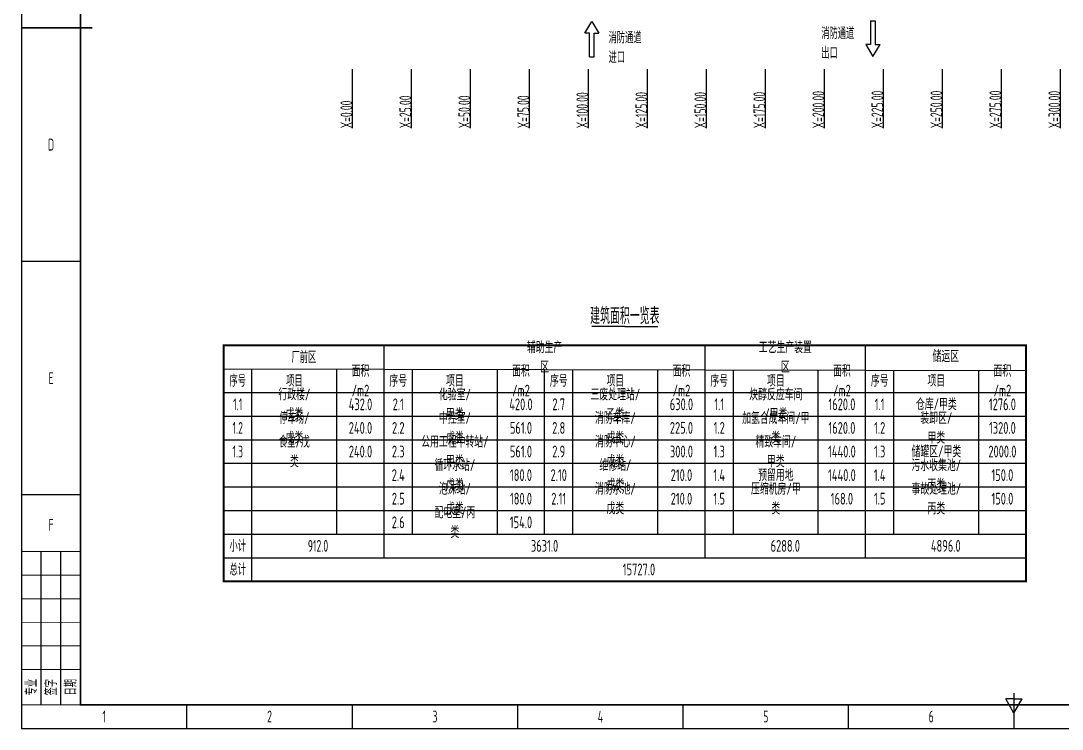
# Model space of a CAD drawing. Header units: millimetres. Extents: x 3176 to 4017, y 1682 to 2277.
# Drawn here: x 3175.8 to 3617, y 1682.4 to 1982.7 of the extents above; entities that cross this region are included whole.
import ezdxf

# ---------------------------------------------------------------- set-up
doc = ezdxf.new("R2010")
doc.units = ezdxf.units.MM
doc.layers.add('0 @ 1', color=7, linetype='Continuous')
for name, color, linetype, lineweight in [('1-图框与标题栏', 7, 'Continuous', 25), ('2-文本', 7, 'Continuous', 25), ('2-文本 @ 1', 7, 'Continuous', 25), ('22-通道标记', 241, 'Continuous', 25), ('25-坐标2', 7, 'Continuous', 25)]:
    doc.layers.add(name, color=color, linetype=linetype, lineweight=lineweight)
doc.styles.add('5mm', font='gbenor.shx', dxfattribs={"width": 0.7, "height": 5, "bigfont": 'gbcbig.shx'})
doc.styles.add('5mm2', font='gbenor.shx', dxfattribs={"width": 0.75, "height": 5, "bigfont": 'gbcbig.shx'})
doc.styles.add('7mm', font='gbenor.shx', dxfattribs={"width": 0.75, "height": 7, "bigfont": 'gbcbig.shx'})

msp = doc.modelspace()

# ---------------------------------------------------------------- linework, layer by layer
at = {"layer": '1-图框与标题栏', "lineweight": 25}
for p, q in [((3176.06, 2276.73), (3176.06, 1682.73)), ((3201.06, 1880.73), (3176.06, 1880.73)), ((3201.06, 1781.73), (3176.06, 1781.73)), ((3184.39, 1692.73), (3184.39, 1757.73)), ((3192.73, 1692.73), (3192.73, 1757.73)), ((3596.56, 1695.25), (3593.1, 1695.25)), ((3596.56, 1689.25), (3593.1, 1695.25)), ((3596.56, 1695.25), (3600.02, 1695.25)), ((3596.56, 1689.25), (3600.02, 1695.25)), ((3246.14, 1682.73), (3246.14, 1692.73)), ((3316.23, 1682.73), (3316.23, 1692.73)), ((3386.31, 1682.73), (3386.31, 1692.73)), ((3456.39, 1682.73), (3456.39, 1692.73)), ((3526.48, 1682.73), (3526.48, 1692.73)), ((3176.06, 1682.73), (4017.06, 1682.73))]:
    msp.add_line(p, q, dxfattribs=at)
at = {"layer": '1-图框与标题栏'}
for p, q in [((3316.19, 1962.17), (3316.19, 1937.17)), ((3341.19, 1962.17), (3341.19, 1937.17)), ((3366.19, 1962.17), (3366.19, 1937.17)), ((3391.19, 1962.17), (3391.19, 1937.17)), ((3416.19, 1962.17), (3416.19, 1937.17)), ((3441.19, 1962.17), (3441.19, 1937.17)), ((3466.19, 1962.17), (3466.19, 1937.17)), ((3491.19, 1962.17), (3491.19, 1937.17)), ((3516.19, 1962.17), (3516.19, 1937.17)), ((3541.19, 1962.17), (3541.19, 1937.17)), ((3566.19, 1962.17), (3566.19, 1937.17)), ((3591.19, 1962.17), (3591.19, 1937.17)), ((3616.19, 1962.17), (3616.19, 1937.17)), ((3431.68, 1853.13), (3417.68, 1853.13)), ((3431.68, 1853.13), (3445.68, 1853.13)), ((3329.68, 1755.13), (3329.68, 1845.13)), ((3465.68, 1755.13), (3465.68, 1845.13)), ((3533.68, 1835.13), (3533.68, 1845.13)), ((3261.68, 1835.13), (3601.68, 1834.51)), ((3273.68, 1745.13), (3273.68, 1835.1)), ((3309.68, 1765.13), (3309.68, 1835.04)), ((3341.68, 1765.13), (3341.68, 1834.98)), ((3377.68, 1765.13), (3377.68, 1834.92)), ((3397.68, 1765.13), (3397.68, 1834.88)), ((3409.68, 1765.13), (3409.68, 1834.86)), ((3445.68, 1765.13), (3445.68, 1834.8)), ((3477.68, 1765.13), (3477.68, 1834.74)), ((3513.68, 1765.13), (3513.68, 1834.67)), ((3533.68, 1755.13), (3533.68, 1835.13)), ((3545.68, 1765.13), (3545.68, 1834.62)), ((3581.68, 1765.13), (3581.68, 1834.55)), ((3261.68, 1825.13), (3601.68, 1825.13)), ((3261.68, 1815.13), (3601.68, 1815.13)), ((3261.68, 1805.13), (3601.68, 1805.13)), ((3261.68, 1795.13), (3601.68, 1795.13)), ((3261.68, 1785.13), (3601.68, 1785.13)), ((3261.68, 1775.13), (3601.68, 1775.13)), ((3261.68, 1765.13), (3601.68, 1765.13)), ((3261.68, 1755.13), (3601.68, 1755.13))]:
    msp.add_line(p, q, dxfattribs=at)
at = {"layer": '1-图框与标题栏', "color": 0, "lineweight": 60, "const_width": 0.8}
msp.add_lwpolyline([(3201.06, 1692.73), (4007.06, 1692.73), (4007.06, 2266.73), (3201.06, 2266.73)], close=True, dxfattribs=at)
at = {"layer": '1-图框与标题栏', "lineweight": 25}
for points, const_width in [([(3176.06, 1979.73), (3206.06, 1979.73)], 0.6), ([(3201.06, 1757.73), (3176.06, 1757.73)], 0.4), ([(3201.06, 1747.73), (3176.06, 1747.73)], 0.4), ([(3201.06, 1737.73), (3176.06, 1737.73)], 0.4), ([(3201.06, 1727.73), (3176.06, 1727.73)], 0.4), ([(3201.06, 1717.73), (3176.06, 1717.73)], 0.4), ([(3201.06, 1707.73), (3176.06, 1707.73)], 0.4), ([(3596.56, 1682.73), (3596.56, 1697.73)], 0.6), ([(3201.06, 1692.73), (3176.06, 1692.73)], 0.4)]:
    msp.add_lwpolyline(points, dxfattribs=dict(at, const_width=const_width))
at = {"layer": '22-通道标记'}
for p, q in [((3414.74, 1977.45), (3417.74, 1982.45)), ((3417.74, 1982.45), (3420.74, 1977.45)), ((3535.82, 1982.64), (3535.82, 1972.64)), ((3535.82, 1982.64), (3537.82, 1982.64)), ((3537.82, 1982.64), (3537.82, 1972.64)), ((3416.74, 1977.45), (3414.74, 1977.45)), ((3416.74, 1967.45), (3416.74, 1977.45)), ((3418.74, 1967.45), (3418.74, 1977.45)), ((3418.74, 1977.45), (3420.74, 1977.45)), ((3535.82, 1972.64), (3533.82, 1972.64)), ((3533.82, 1972.64), (3536.82, 1967.64)), ((3536.82, 1967.64), (3539.82, 1972.64)), ((3537.82, 1972.64), (3539.82, 1972.64)), ((3416.74, 1967.45), (3418.74, 1967.45))]:
    msp.add_line(p, q, dxfattribs=at)
at = {"layer": '25-坐标2'}
for points, const_width in [([(3261.68, 1845.33), (3261.28, 1845.33)], 0.4), ([(3261.68, 1845.13), (3601.68, 1845.13)], 0.8), ([(3601.68, 1845.13), (3601.68, 1745.13), (3261.68, 1745.13), (3261.68, 1845.13)], 0.8), ([(3602.08, 1845.33), (3601.68, 1845.33)], 0.4)]:
    msp.add_lwpolyline(points, dxfattribs=dict(at, const_width=const_width))

# ---------------------------------------------------------------- texts
at = {"layer": '0 @ 1', "insert": (3611.19, 1937.17), "char_height": 5, "attachment_point": 1, "rotation": 90, "style": '5mm'}
msp.add_mtext_dynamic_manual_height_columns('X=300.00', width=41.7556, gutter_width=12.5, heights=[0], dxfattribs=at)
at = {"layer": '2-文本', "char_height": 5, "width": 70.0833, "attachment_point": 5, "style": '5mm'}
for s, insert in [('{\\Fgbenor,gbcbig|c0;D}', (3188.56, 1930.23)), ('{\\Fgbenor,gbcbig|c0;E}', (3188.56, 1831.23)), ('{\\Fgbenor,gbcbig|c0;F}', (3188.56, 1769.03)), ('1', (3211.1, 1687.79)), ('2', (3281.18, 1687.79)), ('3', (3351.27, 1687.79)), ('4', (3421.35, 1687.79)), ('5', (3491.43, 1687.79)), ('6', (3561.52, 1687.79))]:
    msp.add_mtext(s, dxfattribs=dict(at, insert=insert))
at = {"layer": '2-文本', "char_height": 5, "width": 20, "attachment_point": 5, "rotation": 90, "style": '5mm'}
for s, insert in [('{\\Fgbenor,gbcbig|c134;专业}', (3180.23, 1700.23)), ('签字', (3188.56, 1700.23)), ('日期', (3196.89, 1700.23))]:
    msp.add_mtext(s, dxfattribs=dict(at, insert=insert))
at = {"layer": '2-文本 @ 1'}
for s, width, gutter_width, heights, insert, char_height, attachment_point, style in [('消防通道进口', 17.4411, 35, [8.84], (3424.79, 1978.09), 5, 1, '5mm'), ('消防通道出口', 16.9458, 35, [10.38], (3514.92, 1979.94), 5, 1, '5mm'), ('建筑面积一览表', 34.1603, 12.5, [9.89], (3431.68, 1857.63), 7, 5, '7mm'), ('厂前区', 12, 12.5, [0], (3295.68, 1840.13), 5, 5, '5mm'), ('辅助生产区', 17.4541, 12.5, [11.05], (3397.68, 1840.13), 5, 5, '5mm2'), ('工艺生产装置区', 22.6844, 12.5, [9.66], (3499.68, 1840.13), 5, 5, '5mm2'), ('储运区', 22.6844, 12.5, [9.66], (3567.68, 1840.49), 5, 5, '5mm2'), ('面积/m2', 12, 12.5, [0], (3319.68, 1830.13), 5, 5, '5mm2'), ('面积/m2', 12, 12.5, [0], (3387.68, 1830.13), 5, 5, '5mm2'), ('面积/m2', 12, 12.5, [0], (3455.68, 1830.13), 5, 5, '5mm2'), ('面积/m2', 12, 12.5, [0], (3523.68, 1830.13), 5, 5, '5mm2'), ('面积/m2', 12, 12.5, [0], (3591.68, 1830.13), 5, 5, '5mm2'), ('序号', 12, 12.5, [0], (3267.68, 1830.13), 5, 5, '5mm'), ('项目', 12, 12.5, [0], (3291.68, 1830.13), 5, 5, '5mm'), ('序号', 12, 12.5, [0], (3335.68, 1830.13), 5, 5, '5mm2'), ('项目', 12, 12.5, [0], (3359.68, 1830.13), 5, 5, '5mm2'), ('序号', 12, 12.5, [0], (3403.68, 1830.13), 5, 5, '5mm2'), ('项目', 12, 12.5, [0], (3427.68, 1830.13), 5, 5, '5mm2'), ('序号', 12, 12.5, [0], (3471.68, 1830.13), 5, 5, '5mm2'), ('项目', 12, 12.5, [0], (3495.68, 1830.13), 5, 5, '5mm2'), ('序号', 12, 12.5, [0], (3539.68, 1830.13), 5, 5, '5mm2'), ('项目', 12, 12.5, [0], (3563.68, 1830.13), 5, 5, '5mm2'), ('1.1', 12, 12.5, [0], (3267.68, 1820.13), 5, 5, '5mm'), ('行政楼/戊类', 15.3234, 12.5, [10.3], (3291.68, 1820.13), 5, 5, '5mm2'), ('432.0', 14.4998, 12.5, [0], (3319.68, 1820.13), 5, 5, '5mm2'), ('2.1', 12, 12.5, [0], (3335.68, 1820.13), 5, 5, '5mm2'), ('化验室/甲类', 16.1535, 12.5, [10.02], (3359.68, 1820.13), 5, 5, '5mm2'), ('420.0', 12, 12.5, [0], (3387.68, 1820.13), 5, 5, '5mm2'), ('2.7', 12, 12.5, [0], (3403.68, 1820.13), 5, 5, '5mm2'), ('三废处理站/乙类', 23.2179, 12.5, [12.15], (3427.68, 1820.13), 5, 5, '5mm2'), ('630.0', 12, 12.5, [0], (3455.68, 1820.13), 5, 5, '5mm2'), ('1.1', 12, 12.5, [0], (3471.68, 1820.13), 5, 5, '5mm2'), ('炔醇反应车间/甲类', 24.2415, 12.5, [10.57], (3495.68, 1820.13), 5, 5, '5mm2'), ('1620.0', 12, 12.5, [5], (3523.68, 1820.13), 5, 5, '5mm2'), ('1.1', 12, 12.5, [0], (3539.68, 1820.13), 5, 5, '5mm2'), ('仓库/甲类', 23.4856, 12.5, [11.73], (3563.68, 1820.13), 5, 5, '5mm2'), ('1276.0', 12, 12.5, [5], (3591.68, 1820.13), 5, 5, '5mm2'), ('1.2', 12, 12.5, [0], (3267.68, 1810.13), 5, 5, '5mm'), ('停车场{\\W0.75;/戊类}', 15.7657, 12.5, [10.89], (3291.68, 1810.13), 5, 5, '5mm'), ('240.0', 12, 12.5, [0], (3319.68, 1810.13), 5, 5, '5mm2'), ('2.2', 12, 12.5, [0], (3335.68, 1810.13), 5, 5, '5mm2'), ('中控室/戊类', 15.7759, 12.5, [11.02], (3359.68, 1810.13), 5, 5, '5mm2'), ('561.0', 12, 12.5, [0], (3387.68, 1810.13), 5, 5, '5mm2'), ('2.8', 12, 12.5, [0], (3403.68, 1810.13), 5, 5, '5mm2'), ('消防车库/戊类', 18.1441, 12.5, [11.09], (3427.68, 1810.13), 5, 5, '5mm2'), ('225.0', 12, 12.5, [0], (3455.68, 1810.13), 5, 5, '5mm2'), ('1.2', 12, 12.5, [0], (3471.68, 1810.13), 5, 5, '5mm2'), ('加氢合成车间/甲类', 29.0502, 12.5, [9.33], (3495.68, 1810.13), 5, 5, '5mm2'), ('1620.0', 12, 12.5, [0], (3523.68, 1810.13), 5, 5, '5mm2'), ('1.2', 12, 12.5, [0], (3539.68, 1810.13), 5, 5, '5mm2'), ('装卸区/甲类', 16.5925, 12.5, [11.37], (3563.68, 1810.13), 5, 5, '5mm2'), ('1320.0', 12, 12.5, [0], (3591.68, 1810.13), 5, 5, '5mm2'), ('1.3', 12, 12.5, [0], (3267.68, 1800.13), 5, 5, '5mm'), ('食堂{\\W0.75;/戊类}', 15.1711, 12.5, [11.09], (3291.68, 1800.13), 5, 5, '5mm'), ('240.0', 12, 12.5, [0], (3319.68, 1800.13), 5, 5, '5mm2'), ('2.3', 12, 12.5, [0], (3335.68, 1800.13), 5, 5, '5mm2'), ('公用工程中转站/甲类', 29.433, 12.5, [3.89], (3359.68, 1800.13), 5, 5, '5mm2'), ('561.0', 12, 12.5, [0], (3387.68, 1800.13), 5, 5, '5mm2'), ('2.9', 12, 12.5, [0], (3403.68, 1800.13), 5, 5, '5mm2'), ('消防中心/戊类', 18.1441, 12.5, [7.92], (3427.68, 1800.13), 5, 5, '5mm2'), ('300.0', 12, 12.5, [0], (3455.68, 1800.13), 5, 5, '5mm2'), ('1.3', 12, 12.5, [0], (3471.68, 1800.13), 5, 5, '5mm2'), ('精致车间/甲类', 18.8439, 12.5, [10.65], (3495.68, 1800.13), 5, 5, '5mm2'), ('1440.0', 12, 12.5, [0], (3523.68, 1800.13), 5, 5, '5mm2'), ('1.3', 12, 12.5, [0], (3539.68, 1800.13), 5, 5, '5mm2'), ('储罐区/甲类', 31.5033, 12.5, [9.91], (3563.68, 1800.13), 5, 5, '5mm2'), ('2000.0', 12, 12.5, [5], (3591.68, 1800.13), 5, 5, '5mm2'), ('2.4', 12, 12.5, [0], (3335.68, 1790.13), 5, 5, '5mm2'), ('循环水站/戊类', 18.1441, 12.5, [10.69], (3359.68, 1790.13), 5, 5, '5mm2'), ('180.0', 12, 12.5, [0], (3387.68, 1790.13), 5, 5, '5mm2'), ('2.10', 12, 12.5, [0], (3403.68, 1790.13), 5, 5, '5mm2'), ('维修站/戊类', 16.9549, 12.5, [9.9], (3427.68, 1790.13), 5, 5, '5mm2'), ('210.0', 12, 12.5, [0], (3455.68, 1790.13), 5, 5, '5mm2'), ('1.4', 12, 12.5, [0], (3471.68, 1790.13), 5, 5, '5mm2'), ('预留用地', 20.8568, 12.5, [10.85], (3495.68, 1790.13), 5, 5, '5mm2'), ('1440.0', 12, 12.5, [0], (3523.68, 1790.13), 5, 5, '5mm2'), ('1.4', 12, 12.5, [0], (3539.68, 1790.13), 5, 5, '5mm2'), ('污水收集池/丙类', 22.0555, 12.5, [10.76], (3563.68, 1790.13), 5, 5, '5mm2'), ('150.0', 12, 12.5, [5], (3591.68, 1790.13), 5, 5, '5mm2'), ('2.5', 12, 12.5, [0], (3335.68, 1780.13), 5, 5, '5mm2'), ('泡沫站/戊类', 16.5585, 12.5, [7.52], (3359.68, 1780.13), 5, 5, '5mm2'), ('180.0', 12, 12.5, [0], (3387.68, 1780.13), 5, 5, '5mm2'), ('2.11', 12, 12.5, [0], (3403.68, 1780.13), 5, 5, '5mm2'), ('消防水池/戊类', 18.7387, 12.5, [6.14], (3427.68, 1780.13), 5, 5, '5mm2'), ('210.0', 12, 12.5, [0], (3455.68, 1780.13), 5, 5, '5mm2'), ('1.5', 12, 12.5, [0], (3471.68, 1780.13), 5, 5, '5mm2'), ('压缩机房/甲类', 21.2594, 12.5, [9.24], (3495.68, 1780.13), 5, 5, '5mm2'), ('168.0', 12, 12.5, [0], (3523.68, 1780.13), 5, 5, '5mm2'), ('1.5', 12, 12.5, [0], (3539.68, 1780.13), 5, 5, '5mm2'), ('事故处理池/丙类', 22.1797, 12.5, [11.24], (3563.68, 1780.13), 5, 5, '5mm2'), ('150.0', 12, 12.5, [0], (3591.68, 1780.13), 5, 5, '5mm2'), ('2.6', 12, 12.5, [0], (3335.68, 1770.13), 5, 5, '5mm2'), ('配电室/丙类', 17.7898, 12.5, [9.01], (3359.68, 1770.13), 5, 5, '5mm2'), ('154.0', 12, 12.5, [0], (3387.68, 1770.13), 5, 5, '5mm2'), ('小计', 12, 12.5, [0], (3267.68, 1760.13), 5, 5, '5mm'), ('912.0', 12, 12.5, [0], (3301.68, 1760.13), 5, 5, '5mm'), ('3631.0', 12, 12.5, [0], (3397.68, 1760.13), 5, 5, '5mm2'), ('6288.0', 12, 12.5, [0], (3499.68, 1760.13), 5, 5, '5mm2'), ('4896.0', 12, 12.5, [0], (3567.68, 1760.13), 5, 5, '5mm2'), ('总计', 12, 12.5, [0], (3267.68, 1750.13), 5, 5, '5mm'), ('15727.0', 12, 12.5, [0], (3437.68, 1750.13), 5, 5, '5mm2')]:
    msp.add_mtext_dynamic_manual_height_columns(s, width=width, gutter_width=gutter_width, heights=heights, dxfattribs=dict(at, insert=insert, char_height=char_height, attachment_point=attachment_point, style=style))
at = {"layer": '2-文本 @ 1', "char_height": 5, "attachment_point": 1, "rotation": 90, "style": '5mm'}
for s, insert in [('X=25.00', (3336.19, 1937.17)), ('X=50.00', (3361.19, 1937.17)), ('X=75.00', (3386.19, 1937.17)), ('X=100.00', (3411.19, 1937.17)), ('X=125.00', (3436.19, 1937.17)), ('X=150.00', (3461.19, 1937.17)), ('X=175.00', (3486.19, 1937.17)), ('X=200.00', (3511.19, 1937.17)), ('X=225.00', (3536.19, 1937.17)), ('X=250.00', (3561.19, 1937.17)), ('X=275.00', (3586.19, 1937.17)), ('X=0.00', (3311.19, 1937.17))]:
    msp.add_mtext_dynamic_manual_height_columns(s, width=41.7556, gutter_width=12.5, heights=[0], dxfattribs=dict(at, insert=insert))

doc.saveas('drawing.dxf')
